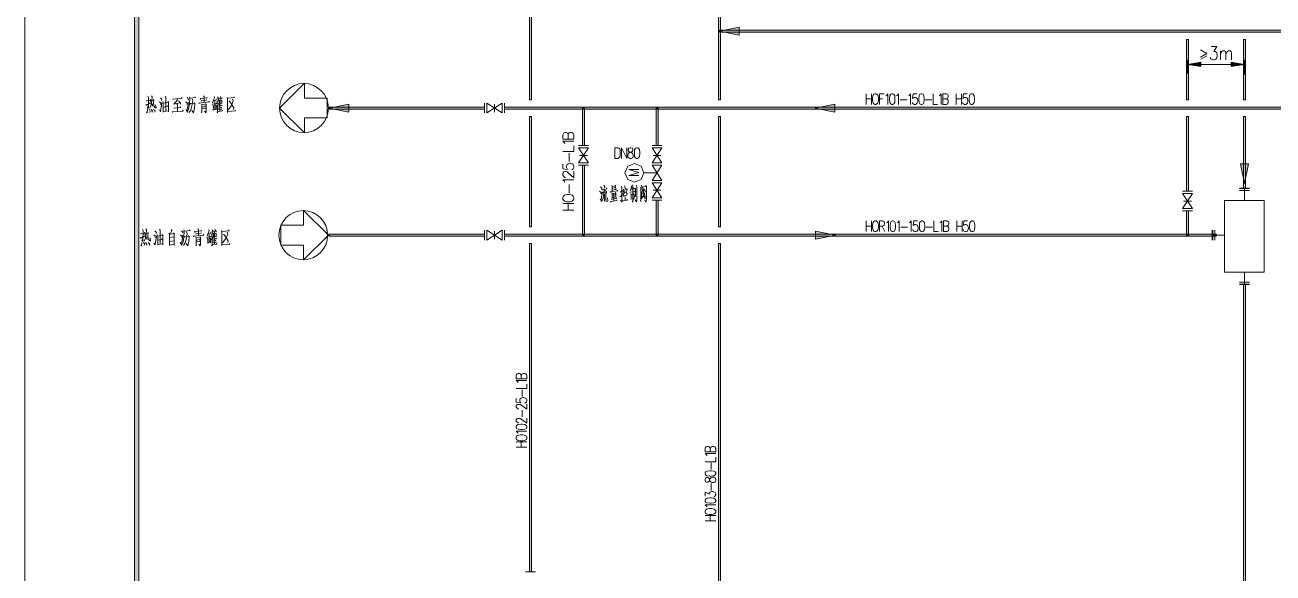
# Model space of a CAD drawing. Header units: millimetres. Extents: x 0 to 829, y 0 to 586.
# Drawn here: x 0 to 275.6, y 289.4 to 410.5 of the extents above; entities that cross this region are included whole.
import ezdxf

# ---------------------------------------------------------------- set-up
doc = ezdxf.new("R2010")
doc.units = ezdxf.units.MM

msp = doc.modelspace()

# ---------------------------------------------------------------- hatches: boundary and pattern name
h = msp.add_hatch(color=0)
h.dxf.hatch_style = 2
h.paths.add_polyline_path([(24.154694, 576.266028), (25.142472, 575.281778), (25.142472, 10.3505), (24.154694, 9.36625)])
h = msp.add_hatch(color=0)
h.dxf.hatch_style = 2
h.paths.add_polyline_path([(111.8235, 393.964583), (111.379, 393.964583), (111.379, 498.4115), (111.8235, 498.4115)])
h = msp.add_hatch(color=0)
h.dxf.hatch_style = 2
h.paths.add_polyline_path([(153.543, 393.964583), (153.0985, 393.964583), (153.0985, 481.495806), (153.543, 481.495806)])
h = msp.add_hatch(color=0)
h.dxf.hatch_style = 2
h.paths.add_polyline_path([(153.32075, 409.134028), (157.70225, 410.008917), (157.70225, 408.255611)])
h = msp.add_hatch(color=0)
h.dxf.hatch_style = 2
h.paths.add_polyline_path([(429.26, 409.356278), (429.26, 408.911778), (153.32075, 408.911778), (153.32075, 409.356278)])
h = msp.add_hatch(color=0)
h.dxf.hatch_style = 2
h.paths.add_polyline_path([(256.469444, 407.296056), (256.913944, 407.296056), (256.913944, 393.964583), (256.469444, 393.964583)])
h = msp.add_hatch(color=0)
h.dxf.hatch_style = 2
h.paths.add_polyline_path([(269.024806, 407.296056), (269.469306, 407.296056), (269.469306, 393.964583), (269.024806, 393.964583)])
h = msp.add_hatch(color=0)
h.dxf.hatch_style = 2
h.paths.add_polyline_path([(259.647972, 402.279556), (256.691694, 401.785667), (259.647972, 401.291778)])
h = msp.add_hatch(color=0)
h.dxf.hatch_style = 2
h.paths.add_polyline_path([(266.290778, 402.279556), (269.247056, 401.785667), (266.290778, 401.291778)])
h = msp.add_hatch(color=0)
h.dxf.hatch_style = 2
h.paths.add_polyline_path([(67.154778, 392.126611), (71.536278, 393.005028), (71.536278, 391.251722)])
h = msp.add_hatch(color=0)
h.dxf.hatch_style = 2
h.paths.add_polyline_path([(101.483583, 392.348861), (101.483583, 391.904361), (67.154778, 391.904361), (67.154778, 392.348861)])
h = msp.add_hatch(color=0)
h.dxf.hatch_style = 2
h.paths.add_polyline_path([(438.633306, 392.348861), (438.633306, 391.904361), (105.865083, 391.904361), (105.865083, 392.348861)])
h = msp.add_hatch(color=0)
h.dxf.hatch_style = 2
h.paths.add_polyline_path([(123.077111, 392.126611), (123.521611, 392.126611), (123.521611, 383.8575), (123.077111, 383.8575)])
h = msp.add_hatch(color=0)
h.dxf.hatch_style = 2
h.paths.add_polyline_path([(139.329583, 392.126611), (139.774083, 392.126611), (139.774083, 383.8575), (139.329583, 383.8575)])
h = msp.add_hatch(color=0)
h.dxf.hatch_style = 2
h.paths.add_polyline_path([(174.441556, 392.126611), (178.823056, 393.005028), (178.823056, 391.251722)])
h = msp.add_hatch(color=0)
h.dxf.hatch_style = 2
h.paths.add_polyline_path([(111.8235, 365.869361), (111.379, 365.869361), (111.379, 390.288639), (111.8235, 390.288639)])
h = msp.add_hatch(color=0)
h.dxf.hatch_style = 2
h.paths.add_polyline_path([(153.543, 365.869361), (153.0985, 365.869361), (153.0985, 390.288639), (153.543, 390.288639)])
h = msp.add_hatch(color=0)
h.dxf.hatch_style = 2
h.paths.add_polyline_path([(256.469444, 390.288639), (256.913944, 390.288639), (256.913944, 373.778639), (256.469444, 373.778639)])
h = msp.add_hatch(color=0)
h.dxf.hatch_style = 2
h.paths.add_polyline_path([(269.024806, 390.288639), (269.469306, 390.288639), (269.469306, 374.448917), (269.024806, 374.448917)])
h = msp.add_hatch(color=0)
h.dxf.hatch_style = 2
h.paths.add_polyline_path([(123.077111, 379.476), (123.521611, 379.476), (123.521611, 364.031389), (123.077111, 364.031389)])
h = msp.add_hatch(color=0)
h.dxf.hatch_style = 2
h.paths.add_polyline_path([(269.247056, 375.436694), (268.372167, 379.818194), (270.121944, 379.818194)])
h = msp.add_hatch(color=0)
h.dxf.hatch_style = 2
h.paths.add_polyline_path([(139.329583, 371.764278), (139.774083, 371.764278), (139.774083, 364.031389), (139.329583, 364.031389)])
h = msp.add_hatch(color=0)
h.dxf.hatch_style = 2
h.paths.add_polyline_path([(256.469444, 369.397139), (256.913944, 369.397139), (256.913944, 364.031389), (256.469444, 364.031389)])
h = msp.add_hatch(color=0)
h.dxf.hatch_style = 2
h.paths.add_polyline_path([(101.483583, 364.253639), (101.483583, 363.809139), (67.154778, 363.809139), (67.154778, 364.253639)])
h = msp.add_hatch(color=0)
h.dxf.hatch_style = 2
h.paths.add_polyline_path([(263.076972, 364.253639), (263.076972, 363.809139), (105.865083, 363.809139), (105.865083, 364.253639)])
h = msp.add_hatch(color=0)
h.dxf.hatch_style = 2
h.paths.add_polyline_path([(178.932417, 364.031389), (174.550917, 363.152972), (174.550917, 364.906278)])
h = msp.add_hatch(color=0)
h.dxf.hatch_style = 2
h.paths.add_polyline_path([(111.8235, 289.648194), (111.379, 289.648194), (111.379, 362.193417), (111.8235, 362.193417)])
h = msp.add_hatch(color=0)
h.dxf.hatch_style = 2
h.paths.add_polyline_path([(153.543, 254.705556), (153.0985, 254.705556), (153.0985, 362.193417), (153.543, 362.193417)])
h = msp.add_hatch(color=0)
h.dxf.hatch_style = 2
h.paths.add_polyline_path([(269.024806, 353.137611), (269.469306, 353.137611), (269.469306, 184.608611), (269.024806, 184.608611)])

# ---------------------------------------------------------------- linework, layer by layer
at = {"color": 0, "lineweight": 0}
for points in [[(0, 0), (0, 585.632278), (829.154778, 585.632278), (829.154778, 0)], [(24.154694, 576.266028), (25.142472, 575.281778), (25.142472, 10.3505), (24.154694, 9.36625)], [(111.8235, 393.964583), (111.379, 393.964583), (111.379, 498.4115), (111.8235, 498.4115)], [(153.543, 393.964583), (153.0985, 393.964583), (153.0985, 481.495806), (153.543, 481.495806)], [(153.32075, 409.134028), (157.70225, 410.008917), (157.70225, 408.255611)], [(429.26, 409.356278), (429.26, 408.911778), (153.32075, 408.911778), (153.32075, 409.356278)], [(256.469444, 407.296056), (256.913944, 407.296056), (256.913944, 393.964583), (256.469444, 393.964583)], [(269.024806, 407.296056), (269.469306, 407.296056), (269.469306, 393.964583), (269.024806, 393.964583)], [(259.647972, 402.279556), (256.691694, 401.785667), (259.647972, 401.291778)], [(266.290778, 402.279556), (269.247056, 401.785667), (266.290778, 401.291778)], [(187.123917, 393.816417), (187.123917, 394.380861), (187.187417, 394.719528), (187.247389, 394.945306), (187.434361, 395.167556), (187.621333, 395.280444), (187.92825, 395.280444), (188.115222, 395.167556), (188.302194, 394.945306), (188.362167, 394.719528), (188.425667, 394.380861), (188.425667, 393.816417), (188.362167, 393.47775), (188.302194, 393.251972), (188.115222, 393.029722), (187.92825, 392.916833), (187.621333, 392.916833), (187.434361, 393.029722), (187.247389, 393.251972), (187.187417, 393.47775)], [(190.905694, 393.929306), (190.905694, 394.267972), (190.965667, 394.832417), (191.152639, 395.167556), (191.399583, 395.280444), (191.586556, 395.280444), (191.8335, 395.167556), (192.020472, 394.832417), (192.080444, 394.267972), (192.080444, 393.929306), (192.020472, 393.364861), (191.8335, 393.029722), (191.586556, 392.916833), (191.399583, 392.916833), (191.152639, 393.029722), (190.965667, 393.364861)], [(197.350944, 393.929306), (197.350944, 394.267972), (197.410917, 394.832417), (197.597889, 395.167556), (197.844833, 395.280444), (198.031806, 395.280444), (198.27875, 395.167556), (198.465722, 394.832417), (198.525694, 394.267972), (198.525694, 393.929306), (198.465722, 393.364861), (198.27875, 393.029722), (198.031806, 392.916833), (197.844833, 392.916833), (197.597889, 393.029722), (197.410917, 393.364861)], [(208.442278, 393.929306), (208.442278, 394.267972), (208.505778, 394.832417), (208.689222, 395.167556), (208.939694, 395.280444), (209.123139, 395.280444), (209.370083, 395.167556), (209.557056, 394.832417), (209.620556, 394.267972), (209.620556, 393.929306), (209.557056, 393.364861), (209.370083, 393.029722), (209.123139, 392.916833), (208.939694, 392.916833), (208.689222, 393.029722), (208.505778, 393.364861)], [(31.520694, 393.562417), (31.661806, 393.438944)], [(67.154778, 392.126611), (71.536278, 393.005028), (71.536278, 391.251722)], [(101.483583, 392.348861), (101.483583, 391.904361), (67.154778, 391.904361), (67.154778, 392.348861)], [(438.633306, 392.348861), (438.633306, 391.904361), (105.865083, 391.904361), (105.865083, 392.348861)], [(123.077111, 392.126611), (123.521611, 392.126611), (123.521611, 383.8575), (123.077111, 383.8575)], [(139.329583, 392.126611), (139.774083, 392.126611), (139.774083, 383.8575), (139.329583, 383.8575)], [(174.441556, 392.126611), (178.823056, 393.005028), (178.823056, 391.251722)], [(111.8235, 365.869361), (111.379, 365.869361), (111.379, 390.288639), (111.8235, 390.288639)], [(153.543, 365.869361), (153.0985, 365.869361), (153.0985, 390.288639), (153.543, 390.288639)], [(256.469444, 390.288639), (256.913944, 390.288639), (256.913944, 373.778639), (256.469444, 373.778639)], [(269.024806, 390.288639), (269.469306, 390.288639), (269.469306, 374.448917), (269.024806, 374.448917)], [(130.266722, 381), (130.266722, 383.363611), (130.887611, 383.363611), (131.134556, 383.250722), (131.321528, 383.024944), (131.3815, 382.802694), (131.445, 382.464028), (131.445, 381.899583), (131.3815, 381.560917), (131.321528, 381.335139), (131.134556, 381.112889), (130.887611, 381)], [(133.117167, 381.448028), (133.180667, 381.22225), (133.304139, 381.112889), (133.551083, 381), (133.861528, 381), (134.108472, 381.112889), (134.231944, 381.22225), (134.295444, 381.448028), (134.295444, 381.786694), (134.231944, 382.012472), (133.985, 382.23825), (133.427611, 382.464028), (133.240639, 382.576917), (133.180667, 382.802694), (133.180667, 383.024944), (133.304139, 383.250722), (133.614583, 383.363611), (133.798028, 383.363611), (134.108472, 383.250722), (134.231944, 383.024944), (134.231944, 382.802694), (134.171972, 382.576917), (133.985, 382.464028), (133.427611, 382.23825), (133.180667, 382.012472), (133.117167, 381.786694)], [(134.542389, 382.012472), (134.542389, 382.351139), (134.605889, 382.915583), (134.789333, 383.250722), (135.039806, 383.363611), (135.22325, 383.363611), (135.473722, 383.250722), (135.657167, 382.915583), (135.720667, 382.351139), (135.720667, 382.012472), (135.657167, 381.448028), (135.473722, 381.112889), (135.22325, 381), (135.039806, 381), (134.789333, 381.112889), (134.605889, 381.448028)], [(123.077111, 379.476), (123.521611, 379.476), (123.521611, 364.031389), (123.077111, 364.031389)], [(269.247056, 375.436694), (268.372167, 379.818194), (270.121944, 379.818194)], [(120.247833, 371.372694), (119.683389, 371.372694), (119.344722, 371.450306), (119.118944, 371.531444), (118.893167, 371.767806), (118.780278, 372.004167), (118.780278, 372.399278), (118.893167, 372.635639), (119.118944, 372.872), (119.344722, 372.949611), (119.683389, 373.027222), (120.247833, 373.027222), (120.582972, 372.949611), (120.80875, 372.872), (121.034528, 372.635639), (121.147417, 372.399278), (121.147417, 372.004167), (121.034528, 371.767806), (120.80875, 371.531444), (120.582972, 371.450306)], [(139.329583, 371.764278), (139.774083, 371.764278), (139.774083, 364.031389), (139.329583, 364.031389)], [(256.469444, 369.397139), (256.913944, 369.397139), (256.913944, 364.031389), (256.469444, 364.031389)], [(187.123917, 365.721194), (187.123917, 366.285639), (187.187417, 366.620778), (187.247389, 366.846556), (187.434361, 367.072333), (187.621333, 367.185222), (187.92825, 367.185222), (188.115222, 367.072333), (188.302194, 366.846556), (188.362167, 366.620778), (188.425667, 366.285639), (188.425667, 365.721194), (188.362167, 365.382528), (188.302194, 365.15675), (188.115222, 364.930972), (187.92825, 364.818083), (187.621333, 364.818083), (187.434361, 364.930972), (187.247389, 365.15675), (187.187417, 365.382528)], [(191.029167, 365.834083), (191.029167, 366.17275), (191.089139, 366.733667), (191.276111, 367.072333), (191.523056, 367.185222), (191.710028, 367.185222), (191.956972, 367.072333), (192.143944, 366.733667), (192.203917, 366.17275), (192.203917, 365.834083), (192.143944, 365.269639), (191.956972, 364.930972), (191.710028, 364.818083), (191.523056, 364.818083), (191.276111, 364.930972), (191.089139, 365.269639)], [(197.474417, 365.834083), (197.474417, 366.17275), (197.534389, 366.733667), (197.721361, 367.072333), (197.968306, 367.185222), (198.155278, 367.185222), (198.402222, 367.072333), (198.589194, 366.733667), (198.649167, 366.17275), (198.649167, 365.834083), (198.589194, 365.269639), (198.402222, 364.930972), (198.155278, 364.818083), (197.968306, 364.818083), (197.721361, 364.930972), (197.534389, 365.269639)], [(208.56575, 365.834083), (208.56575, 366.17275), (208.62925, 366.733667), (208.812694, 367.072333), (209.063167, 367.185222), (209.246611, 367.185222), (209.497083, 367.072333), (209.680528, 366.733667), (209.744028, 366.17275), (209.744028, 365.834083), (209.680528, 365.269639), (209.497083, 364.930972), (209.246611, 364.818083), (209.063167, 364.818083), (208.812694, 364.930972), (208.62925, 365.269639)], [(30.296556, 364.165444), (30.434139, 364.038444)], [(101.483583, 364.253639), (101.483583, 363.809139), (67.154778, 363.809139), (67.154778, 364.253639)], [(263.076972, 364.253639), (263.076972, 363.809139), (105.865083, 363.809139), (105.865083, 364.253639)], [(178.932417, 364.031389), (174.550917, 363.152972), (174.550917, 364.906278)], [(111.8235, 289.648194), (111.379, 289.648194), (111.379, 362.193417), (111.8235, 362.193417)], [(153.543, 254.705556), (153.0985, 254.705556), (153.0985, 362.193417), (153.543, 362.193417)], [(269.024806, 353.137611), (269.469306, 353.137611), (269.469306, 184.608611), (269.024806, 184.608611)], [(109.798556, 321.084222), (109.459889, 321.084222), (108.895444, 321.144194), (108.560306, 321.331167), (108.447417, 321.578111), (108.447417, 321.765083), (108.560306, 322.012028), (108.895444, 322.199), (109.459889, 322.258972), (109.798556, 322.258972), (110.363, 322.199), (110.698139, 322.012028), (110.811028, 321.765083), (110.811028, 321.578111), (110.698139, 321.331167), (110.363, 321.144194)], [(109.911444, 318.604194), (109.347, 318.604194), (109.008333, 318.664167), (108.782556, 318.727667), (108.560306, 318.914639), (108.447417, 319.098083), (108.447417, 319.408528), (108.560306, 319.5955), (108.782556, 319.782472), (109.008333, 319.842444), (109.347, 319.905944), (109.911444, 319.905944), (110.250111, 319.842444), (110.475889, 319.782472), (110.698139, 319.5955), (110.811028, 319.408528), (110.811028, 319.098083), (110.698139, 318.914639), (110.475889, 318.727667), (110.250111, 318.664167)], [(151.518056, 310.814861), (151.179389, 310.814861), (150.614944, 310.878361), (150.276278, 311.061806), (150.163389, 311.312278), (150.163389, 311.495722), (150.276278, 311.742667), (150.614944, 311.929639), (151.179389, 311.993139), (151.518056, 311.993139), (152.078972, 311.929639), (152.417639, 311.742667), (152.530528, 311.495722), (152.530528, 311.312278), (152.417639, 311.061806), (152.078972, 310.878361)], [(152.078972, 309.389639), (152.30475, 309.453139), (152.417639, 309.576611), (152.530528, 309.823556), (152.530528, 310.134), (152.417639, 310.380944), (152.30475, 310.504417), (152.078972, 310.567917), (151.743833, 310.567917), (151.518056, 310.504417), (151.292278, 310.257472), (151.0665, 309.700083), (150.953611, 309.513111), (150.727833, 309.453139), (150.502056, 309.453139), (150.276278, 309.576611), (150.163389, 309.883528), (150.163389, 310.0705), (150.276278, 310.380944), (150.502056, 310.504417), (150.727833, 310.504417), (150.953611, 310.444444), (151.0665, 310.257472), (151.292278, 309.700083), (151.518056, 309.453139), (151.743833, 309.389639)], [(151.518056, 304.803528), (151.179389, 304.803528), (150.614944, 304.867028), (150.276278, 305.050472), (150.163389, 305.300944), (150.163389, 305.484389), (150.276278, 305.734861), (150.614944, 305.918306), (151.179389, 305.981806), (151.518056, 305.981806), (152.078972, 305.918306), (152.417639, 305.734861), (152.530528, 305.484389), (152.530528, 305.300944), (152.417639, 305.050472), (152.078972, 304.867028)], [(151.630944, 302.3235), (151.0665, 302.3235), (150.727833, 302.387), (150.502056, 302.446972), (150.276278, 302.633944), (150.163389, 302.820917), (150.163389, 303.131361), (150.276278, 303.314806), (150.502056, 303.501778), (150.727833, 303.565278), (151.0665, 303.62525), (151.630944, 303.62525), (151.969611, 303.565278), (152.191861, 303.501778), (152.417639, 303.314806), (152.530528, 303.131361), (152.530528, 302.820917), (152.417639, 302.633944), (152.191861, 302.446972), (151.969611, 302.387)]]:
    msp.add_lwpolyline(points, close=True, dxfattribs=at)
for points in [[(261.898694, 405.729722), (263.136944, 405.729722), (262.463139, 404.604361), (262.801806, 404.604361), (263.027583, 404.46325), (263.136944, 404.322139), (263.249833, 403.898806), (263.249833, 403.616583), (263.136944, 403.19325), (262.914694, 402.914556), (262.576028, 402.773444), (262.237361, 402.773444), (261.898694, 402.914556), (261.785806, 403.052139), (261.672917, 403.334361)], [(256.691694, 399.760722), (256.691694, 402.773444)], [(259.531556, 403.376694), (260.946194, 404.170444), (259.531556, 404.960667)], [(259.605639, 402.956889), (260.946194, 403.680083)], [(263.927167, 402.773444), (263.927167, 404.745472)], [(263.927167, 404.181028), (264.265833, 404.604361), (264.491611, 404.745472), (264.830278, 404.745472), (265.052528, 404.604361), (265.165417, 404.181028), (265.165417, 402.773444)], [(265.165417, 404.181028), (265.504083, 404.604361), (265.729861, 404.745472), (266.068528, 404.745472), (266.294306, 404.604361), (266.407194, 404.181028), (266.407194, 402.773444)], [(269.247056, 399.524361), (269.247056, 402.773444)], [(259.647972, 401.785667), (266.290778, 401.785667)], [(56.215139, 392.126611), (61.686722, 397.594667)], [(61.686722, 397.594667), (61.686722, 394.313833)], [(26.909889, 393.654139), (26.814639, 393.777611), (27.700111, 393.904611), (27.608389, 394.088056)], [(27.305, 394.462), (27.280306, 392.225389), (27.234444, 392.041944), (27.001611, 392.412361)], [(27.305, 394.462), (27.163889, 394.772444)], [(28.049361, 394.585472), (28.0035, 393.749389), (27.841222, 392.786306), (27.562528, 392.101917)], [(27.795361, 393.498917), (27.700111, 393.685889), (28.423306, 393.777611), (28.377444, 394.088056), (28.444472, 393.809361), (28.377444, 393.343694), (28.444472, 392.631083), (28.702, 392.225389), (28.934833, 392.101917), (28.843111, 392.846278)], [(28.049361, 394.585472), (27.932944, 394.835944)], [(29.912028, 394.370278), (30.240111, 394.059833), (30.169556, 393.809361)], [(30.938611, 394.680722), (31.076194, 394.5255), (31.100889, 391.449278)], [(32.755417, 393.996333), (32.660167, 394.088056), (34.688639, 394.306778), (34.572222, 394.43025)], [(33.662056, 393.932833), (33.570333, 394.119806)], [(36.272611, 394.617222), (36.389028, 394.306778), (36.318472, 392.973278), (36.1315, 391.886722), (35.78225, 391.138833)], [(36.060944, 394.151556), (35.806944, 394.43025)], [(36.060944, 394.151556), (36.085639, 393.872861)], [(36.410194, 394.338528), (37.669611, 394.462), (37.574361, 394.585472)], [(37.041667, 393.809361), (36.92525, 394.151556)], [(38.787917, 394.028083), (38.646806, 394.215056), (40.230778, 394.3985), (40.139056, 394.5255)], [(39.556972, 394.617222), (39.415861, 394.804194)], [(39.556972, 394.617222), (39.556972, 393.343694)], [(41.860611, 394.49375), (41.440806, 393.283722)], [(41.860611, 394.49375), (41.790056, 394.680722)], [(42.372139, 393.996333), (42.255722, 394.119806), (43.561, 394.306778), (43.490444, 394.43025)], [(42.675528, 394.462), (42.537944, 394.617222)], [(42.675528, 394.462), (42.700222, 393.841111)], [(43.141194, 394.712472), (43.257611, 394.553722), (43.024778, 393.809361)], [(44.725167, 394.243278), (44.60875, 394.49375)], [(44.725167, 394.243278), (44.725167, 391.138833), (44.633444, 391.262306)], [(44.654611, 394.275028), (46.284444, 394.43025), (46.192722, 394.585472)], [(45.984583, 393.717639), (45.843472, 394.119806)], [(61.686722, 394.313833), (66.696167, 394.313833)], [(66.696167, 394.313833), (66.696167, 389.939389)], [(185.698694, 392.916833), (185.698694, 395.280444)], [(185.698694, 394.155083), (186.876972, 394.155083)], [(186.876972, 395.280444), (186.876972, 392.916833)], [(188.672611, 392.916833), (188.672611, 395.280444), (189.727417, 395.280444)], [(188.672611, 394.155083), (189.353472, 394.155083)], [(190.097833, 394.832417), (190.284806, 394.945306), (190.53175, 395.280444), (190.53175, 392.916833)], [(192.454389, 394.832417), (192.637833, 394.945306), (192.888306, 395.280444), (192.888306, 392.916833)], [(195.117861, 394.832417), (195.304833, 394.945306), (195.551778, 395.280444), (195.551778, 392.916833)], [(196.917028, 395.280444), (196.109167, 395.280444), (195.985694, 394.267972), (196.109167, 394.380861), (196.356111, 394.49375), (196.606583, 394.49375), (196.853528, 394.380861), (196.977, 394.155083), (197.100472, 393.816417), (197.100472, 393.590639), (196.977, 393.251972), (196.853528, 393.029722), (196.606583, 392.916833), (196.356111, 392.916833), (196.109167, 393.029722), (195.985694, 393.142611), (195.925722, 393.364861)], [(200.508306, 395.280444), (200.508306, 392.916833), (201.503139, 392.916833)], [(201.873556, 394.832417), (202.060528, 394.945306), (202.307472, 395.280444), (202.307472, 392.916833)], [(202.677889, 392.916833), (202.677889, 395.280444), (203.42225, 395.280444), (203.669194, 395.167556), (203.792667, 395.058194), (203.856167, 394.832417), (203.856167, 394.606639), (203.792667, 394.380861), (203.669194, 394.267972), (203.42225, 394.155083), (202.677889, 394.155083)], [(203.42225, 394.155083), (203.669194, 394.042194), (203.792667, 393.929306), (203.856167, 393.703528), (203.856167, 393.364861), (203.792667, 393.142611), (203.669194, 393.029722), (203.42225, 392.916833), (202.677889, 392.916833)], [(205.591833, 392.916833), (205.591833, 395.280444)], [(205.591833, 394.155083), (206.770111, 394.155083)], [(206.770111, 395.280444), (206.770111, 392.916833)], [(208.008361, 395.280444), (207.204028, 395.280444), (207.080556, 394.267972), (207.204028, 394.380861), (207.450972, 394.49375), (207.697917, 394.49375), (207.944861, 394.380861), (208.071861, 394.155083), (208.195333, 393.816417), (208.195333, 393.590639), (208.071861, 393.251972), (207.944861, 393.029722), (207.697917, 392.916833), (207.450972, 392.916833), (207.204028, 393.029722), (207.080556, 393.142611), (207.017056, 393.364861)], [(26.814639, 392.754556), (26.652361, 392.941528)], [(26.814639, 392.754556), (27.65425, 393.311944)], [(26.980444, 391.078861), (26.814639, 391.325806)], [(26.980444, 391.078861), (27.047472, 391.854972)], [(27.65425, 391.417528), (27.421417, 391.854972)], [(27.65425, 391.417528), (27.537833, 391.170583)], [(28.165778, 392.941528), (27.724806, 393.251972)], [(28.165778, 391.417528), (27.862389, 391.854972)], [(28.165778, 391.417528), (28.028194, 391.234083)], [(28.165778, 392.941528), (28.144611, 392.507611)], [(28.398611, 391.823222), (28.772556, 391.481028), (28.656139, 391.202333)], [(29.982583, 393.283722), (29.658028, 393.498917)], [(29.936722, 391.325806), (29.679194, 391.69975)], [(29.936722, 391.325806), (30.240111, 393.311944)], [(29.982583, 393.283722), (29.961417, 392.941528)], [(30.5435, 393.283722), (30.427083, 393.562417)], [(31.520694, 392.507611), (30.518806, 392.320639)], [(31.661806, 393.438944), (31.661806, 391.294056), (31.661806, 391.544528), (30.5435, 391.357556)], [(30.5435, 393.283722), (30.5435, 391.234083)], [(31.661806, 393.438944), (30.564667, 393.188472)], [(31.520694, 392.507611), (31.450139, 392.662833)], [(32.497889, 391.262306), (34.896778, 391.417528), (34.780361, 391.63625)], [(32.917694, 392.070167), (32.847139, 392.133667), (34.38525, 392.257139), (34.293528, 392.380611)], [(33.662056, 393.932833), (32.893, 392.973278), (34.198278, 393.251972)], [(33.662056, 392.846278), (33.524472, 393.03325)], [(33.662056, 392.846278), (33.662056, 391.325806)], [(34.314694, 393.188472), (33.894889, 393.685889)], [(34.314694, 393.188472), (34.314694, 392.973278)], [(35.828111, 393.283722), (35.478861, 393.530667)], [(35.757556, 391.357556), (35.503556, 391.823222)], [(35.757556, 391.357556), (36.106806, 393.375444)], [(35.828111, 393.283722), (35.828111, 392.909778)], [(37.041667, 393.809361), (36.900556, 392.878028), (36.597167, 391.759722), (36.247917, 391.138833)], [(36.434889, 393.09675), (37.507333, 393.220222), (37.412083, 393.375444), (37.507333, 393.156722), (37.436778, 392.101917), (37.17925, 391.078861), (36.854694, 391.6045)], [(36.434889, 393.09675), (36.551306, 392.973278)], [(38.484528, 393.065), (38.368111, 393.188472), (40.721139, 393.467167), (40.604722, 393.654139)], [(38.996056, 393.654139), (38.904333, 393.749389), (40.114361, 393.872861), (40.022639, 393.932833)], [(39.02075, 392.818056), (39.02075, 391.107083), (38.9255, 391.262306)], [(39.02075, 392.818056), (38.950194, 393.0015)], [(39.997944, 392.973278), (39.02075, 392.846278)], [(39.02075, 391.946694), (39.810972, 392.010194), (39.740417, 392.165417)], [(39.789806, 392.444111), (39.066611, 392.352389)], [(39.997944, 392.973278), (39.906222, 393.1285), (39.997944, 392.941528), (39.997944, 391.294056), (39.927389, 391.078861), (39.648694, 391.417528)], [(39.789806, 392.444111), (39.71925, 392.599333)], [(41.419639, 392.878028), (41.349083, 393.0015), (42.280417, 393.1285), (42.185167, 393.220222)], [(41.603083, 392.535833), (41.4655, 392.691056)], [(41.603083, 392.535833), (41.581917, 391.63625), (42.185167, 391.946694)], [(42.164, 393.809361), (41.673639, 393.717639)], [(41.885306, 393.498917), (41.81475, 393.622389)], [(41.885306, 393.498917), (41.906472, 391.886722)], [(42.06875, 392.846278), (42.185167, 392.662833), (42.185167, 391.727972)], [(42.164, 393.809361), (42.093444, 393.964583)], [(42.654361, 392.878028), (42.350972, 392.380611)], [(42.467389, 393.654139), (42.372139, 393.749389)], [(42.537944, 392.662833), (42.537944, 391.047111), (42.442694, 391.202333)], [(42.837806, 393.717639), (42.791944, 393.809361), (42.8625, 393.717639), (42.8625, 393.0015), (42.8625, 393.065), (42.467389, 393.065)], [(42.837806, 393.717639), (42.467389, 393.654139)], [(42.467389, 393.654139), (42.467389, 393.0015)], [(43.515139, 392.662833), (42.559111, 392.535833)], [(43.419889, 391.886722), (42.583806, 391.791472)], [(42.675528, 391.262306), (42.583806, 391.389306), (43.606861, 391.481028), (43.515139, 391.668)], [(42.654361, 392.878028), (42.629667, 393.065)], [(43.374028, 392.225389), (42.629667, 392.133667)], [(43.070639, 392.846278), (42.908361, 393.03325)], [(42.933056, 392.691056), (43.024778, 392.507611), (43.049472, 391.389306)], [(43.070639, 392.846278), (42.978917, 392.662833)], [(43.070639, 393.654139), (43.003611, 393.749389)], [(43.141194, 393.717639), (43.444583, 393.777611), (43.374028, 393.904611), (43.469278, 393.749389), (43.469278, 393.09675), (43.469278, 393.188472), (43.070639, 393.156722)], [(43.070639, 393.654139), (43.070639, 393.09675)], [(43.374028, 392.225389), (43.303472, 392.320639)], [(43.419889, 391.886722), (43.352861, 392.010194)], [(43.398722, 392.786306), (43.515139, 392.662833)], [(46.496111, 391.481028), (44.700472, 391.357556)], [(45.984583, 393.717639), (45.564778, 392.722806), (44.866278, 391.759722)], [(45.074417, 393.685889), (45.6565, 392.941528), (46.101, 392.165417), (46.051611, 391.791472)], [(46.496111, 391.481028), (46.379694, 391.63625)], [(56.215139, 392.126611), (61.686722, 386.658556)], [(101.483583, 391.033), (101.483583, 393.22375)], [(102.009222, 391.033), (102.009222, 393.22375)], [(102.009222, 393.22375), (105.339444, 391.033)], [(102.009222, 391.033), (105.339444, 393.22375)], [(103.674333, 393.005028), (103.674333, 391.251722)], [(105.339444, 391.033), (105.339444, 393.22375)], [(105.865083, 391.033), (105.865083, 393.22375)], [(193.258722, 393.929306), (194.747444, 393.929306)], [(198.776167, 393.929306), (200.261361, 393.929306)], [(32.497889, 391.262306), (32.54375, 391.170583)], [(61.686722, 389.939389), (66.696167, 389.939389)], [(61.686722, 389.939389), (61.686722, 386.658556)], [(121.147417, 385.2545), (118.780278, 385.2545), (118.780278, 386.199944), (118.893167, 386.517444), (119.006056, 386.672667), (119.231833, 386.753806), (119.457611, 386.753806), (119.683389, 386.672667), (119.796278, 386.517444), (119.909167, 386.199944), (119.909167, 385.2545)], [(119.909167, 386.199944), (120.022056, 386.517444), (120.134944, 386.672667), (120.360722, 386.753806), (120.695861, 386.753806), (120.921639, 386.672667), (121.034528, 386.517444), (121.147417, 386.199944), (121.147417, 385.2545)], [(119.231833, 384.227917), (119.118944, 384.464278), (118.780278, 384.781778), (121.147417, 384.781778)], [(118.780278, 382.49225), (121.147417, 382.49225), (121.147417, 383.755194)], [(122.202222, 383.8575), (124.392972, 383.8575)], [(122.202222, 383.331861), (124.392972, 380.001639)], [(124.392972, 383.331861), (122.202222, 380.001639)], [(122.202222, 383.331861), (124.392972, 383.331861)], [(131.691944, 381), (131.691944, 383.363611), (132.870222, 381), (132.870222, 383.363611)], [(138.454694, 383.8575), (140.645444, 383.8575)], [(140.645444, 383.331861), (138.454694, 380.001639)], [(138.454694, 383.331861), (140.645444, 380.001639)], [(138.454694, 383.331861), (140.645444, 383.331861)], [(120.134944, 380.283861), (120.134944, 382.178278)], [(124.17425, 381.66675), (122.420944, 381.66675)], [(140.426722, 381.66675), (138.673417, 381.66675)], [(118.780278, 379.733528), (118.780278, 378.706944), (119.796278, 378.548194), (119.683389, 378.706944), (119.5705, 379.024444), (119.5705, 379.338417), (119.683389, 379.652389), (119.909167, 379.811139), (120.247833, 379.969889), (120.473611, 379.969889), (120.80875, 379.811139), (121.034528, 379.652389), (121.147417, 379.338417), (121.147417, 379.024444), (121.034528, 378.706944), (120.921639, 378.548194), (120.695861, 378.470583)], [(119.344722, 376.816056), (119.231833, 376.816056), (119.006056, 376.971278), (118.780278, 377.288778), (118.780278, 377.683889), (119.006056, 377.997861), (119.231833, 378.075472), (119.457611, 378.075472), (119.683389, 377.997861), (120.022056, 377.7615), (121.147417, 376.734917), (121.147417, 378.156611)], [(122.202222, 380.001639), (124.392972, 380.001639)], [(122.202222, 379.476), (124.392972, 379.476)], [(134.570611, 379.906389), (133.088944, 379.292556), (132.475111, 377.810889), (133.088944, 376.329222), (134.570611, 375.715389)], [(135.533694, 377.204111), (133.342944, 377.204111), (135.533694, 377.870861), (133.342944, 378.541139), (135.533694, 378.541139)], [(134.570611, 375.715389), (136.052278, 376.329222), (136.666111, 377.810889), (136.052278, 379.292556), (134.570611, 379.906389)], [(136.666111, 377.810889), (139.551833, 377.810889)], [(138.454694, 380.001639), (140.645444, 380.001639)], [(138.454694, 379.476), (140.645444, 379.476)], [(138.454694, 379.476), (140.645444, 376.145778)], [(140.645444, 379.476), (138.454694, 376.145778)], [(119.231833, 375.711861), (119.118944, 375.948222), (118.780278, 376.262194), (121.147417, 376.262194)], [(120.134944, 373.344722), (120.134944, 375.235611)], [(128.026583, 374.709972), (127.821972, 375.112139)], [(129.649361, 374.801694), (129.649361, 373.806861), (129.564694, 373.933861)], [(129.649361, 374.801694), (129.578806, 374.988667)], [(130.418417, 374.925167), (129.631722, 374.801694)], [(130.418417, 374.925167), (130.383139, 375.052167), (130.418417, 374.925167), (130.432528, 374.025583), (130.432528, 374.117306), (129.667, 373.993833)], [(131.766028, 374.5865), (131.681361, 374.896944)], [(132.552722, 374.523), (132.379861, 374.956917)], [(133.935611, 374.678222), (133.882694, 374.925167)], [(134.193139, 374.896944), (134.193139, 371.355056), (134.090833, 371.542028)], [(134.193139, 374.896944), (134.104944, 375.143889)], [(135.09625, 374.646472), (135.029222, 375.052167)], [(136.2075, 374.646472), (136.020528, 375.052167)], [(136.412111, 374.523), (136.345083, 374.646472), (137.181167, 374.833444), (137.110611, 374.988667), (137.212917, 374.801694), (137.198806, 371.788972), (137.0965, 371.323306), (136.821333, 371.852472)], [(138.454694, 376.145778), (140.645444, 376.145778)], [(138.454694, 376.145778), (140.645444, 376.145778)], [(140.645444, 375.620139), (138.454694, 372.289917)], [(138.454694, 375.620139), (140.645444, 372.289917)], [(138.454694, 375.620139), (140.645444, 375.620139)], [(127.1905, 373.468194), (126.883583, 373.746889)], [(127.342194, 374.4595), (127.102306, 374.741722)], [(127.1905, 373.468194), (127.172861, 373.15775)], [(127.1905, 371.69725), (127.426861, 373.623417)], [(127.719667, 372.939028), (127.66675, 372.162917), (127.426861, 371.69725), (127.257528, 371.446778)], [(127.342194, 374.4595), (127.342194, 374.089083)], [(127.529167, 373.993833), (127.479778, 374.089083), (128.502833, 374.304278), (128.418167, 374.49125)], [(127.924278, 373.870361), (127.582083, 373.312972), (128.266472, 373.528167)], [(127.719667, 372.939028), (127.649111, 373.185972)], [(127.924278, 373.870361), (127.889, 374.089083)], [(127.991306, 373.002528), (127.991306, 371.542028), (127.906639, 371.69725)], [(127.991306, 373.002528), (127.924278, 373.185972)], [(128.026583, 374.709972), (127.991306, 374.431278)], [(128.146528, 373.933861), (128.386417, 373.559917), (128.368778, 373.249472)], [(128.164167, 373.217722), (128.231194, 373.0625), (128.231194, 371.788972), (128.315861, 371.510278), (128.675694, 371.542028), (128.591028, 372.254639)], [(129.289528, 373.436444), (129.2225, 373.591667), (130.862917, 373.838611), (130.774722, 373.993833)], [(129.596444, 371.884222), (129.529417, 372.007694), (130.58775, 372.162917), (130.570111, 372.286389)], [(129.631722, 373.281222), (129.564694, 373.436444)], [(129.631722, 373.281222), (129.631722, 372.194667), (129.596444, 372.349889)], [(130.467806, 373.341194), (130.418417, 373.528167), (130.485444, 373.341194), (130.485444, 372.381639), (130.485444, 372.505111), (129.631722, 372.381639)], [(130.280833, 374.523), (129.649361, 374.399528)], [(130.467806, 373.341194), (129.649361, 373.217722)], [(130.383139, 372.970778), (129.649361, 372.847306)], [(130.023306, 371.542028), (130.040944, 373.185972)], [(130.280833, 374.523), (130.245556, 374.614722)], [(130.383139, 372.970778), (130.330222, 373.0625)], [(131.494389, 372.536861), (131.339167, 372.596833)], [(131.5085, 373.528167), (131.441472, 373.651639), (131.988278, 373.806861), (131.953, 373.933861)], [(131.766028, 374.5865), (131.766028, 371.729), (131.699, 371.323306), (131.494389, 371.788972)], [(131.494389, 372.536861), (131.953, 373.312972)], [(132.3975, 373.496417), (131.988278, 372.847306)], [(132.192889, 373.933861), (132.072944, 373.436444)], [(132.157611, 372.596833), (132.108222, 372.720306), (132.806722, 372.847306), (132.739694, 372.970778)], [(132.192889, 373.933861), (132.125861, 374.180806)], [(132.17525, 373.993833), (132.909028, 374.149056), (132.877278, 374.336028), (132.961944, 374.089083), (132.806722, 373.683389)], [(132.3975, 373.496417), (132.36575, 373.683389)], [(132.482167, 371.6655), (132.499806, 372.596833)], [(132.552722, 374.523), (132.535083, 374.304278)], [(132.944306, 373.249472), (132.584472, 373.651639)], [(132.944306, 373.249472), (132.909028, 372.907278)], [(133.611056, 373.436444), (133.558139, 373.528167), (134.602361, 373.651639), (134.531806, 373.806861)], [(133.935611, 374.678222), (133.660444, 373.806861)], [(133.850944, 373.0625), (133.766278, 373.249472)], [(134.517694, 374.304278), (133.833306, 374.244306)], [(134.500056, 373.0625), (133.850944, 372.970778)], [(133.850944, 373.0625), (133.868583, 371.944194)], [(134.500056, 373.09425), (134.517694, 372.349889), (134.447139, 371.944194), (134.277806, 372.226417)], [(134.411861, 374.49125), (134.517694, 374.304278)], [(134.500056, 373.09425), (134.4295, 373.249472)], [(134.771694, 374.180806), (134.687028, 374.399528)], [(134.771694, 374.180806), (134.771694, 372.565083), (134.687028, 372.692083)], [(135.09625, 374.646472), (135.113889, 371.788972), (134.993944, 371.386806), (134.736417, 371.884222)], [(135.98525, 374.336028), (135.967611, 371.478528), (135.882944, 371.69725)], [(135.98525, 374.336028), (135.900583, 374.5865)], [(136.359194, 373.933861), (135.98525, 373.0625)], [(136.225139, 372.099417), (136.122833, 372.194667)], [(136.2075, 374.646472), (136.189861, 374.431278)], [(136.225139, 372.099417), (136.2075, 373.468194)], [(136.359194, 373.933861), (136.274528, 374.276056)], [(136.359194, 373.217722), (136.292167, 373.341194), (137.008306, 373.651639), (136.941278, 373.806861)], [(136.821333, 373.341194), (136.856611, 373.126), (136.327444, 372.349889)], [(136.563806, 374.025583), (136.479139, 374.336028)], [(136.563806, 374.025583), (136.549694, 373.341194), (136.701389, 372.596833), (136.958917, 372.039444), (136.958917, 372.752056)], [(136.754306, 374.304278), (136.888361, 374.025583), (136.87425, 373.806861)], [(138.454694, 372.289917), (140.645444, 372.289917)], [(140.426722, 373.955028), (138.673417, 373.955028)], [(255.594556, 373.778639), (257.785306, 373.778639)], [(257.785306, 369.922778), (255.594556, 373.253)], [(255.594556, 369.922778), (257.785306, 373.253)], [(255.594556, 373.253), (257.785306, 373.253)], [(270.344194, 374.448917), (268.149917, 374.448917)], [(268.149917, 374.360722), (270.344194, 374.360722)], [(270.344194, 373.923278), (268.149917, 373.923278)], [(269.247056, 371.732528), (269.247056, 374.360722)], [(66.9925, 364.031389), (61.520917, 369.499444)], [(61.520917, 369.499444), (61.520917, 366.218611)], [(118.780278, 371.058722), (121.147417, 371.058722)], [(121.147417, 369.559417), (118.780278, 369.559417)], [(119.909167, 369.559417), (119.909167, 371.058722)], [(127.1905, 371.69725), (127, 371.975944)], [(129.307167, 371.510278), (130.757083, 371.729), (130.707694, 371.852472)], [(129.307167, 371.510278), (129.409472, 371.323306)], [(131.92125, 371.605528), (133.014861, 371.76075), (132.909028, 371.975944)], [(131.92125, 371.605528), (132.005917, 371.446778)], [(138.454694, 371.764278), (140.645444, 371.764278)], [(255.594556, 369.922778), (257.785306, 369.922778)], [(255.594556, 369.397139), (257.785306, 369.397139)], [(257.566583, 371.587889), (255.813278, 371.587889)], [(273.628556, 371.732528), (264.865556, 371.732528)], [(264.865556, 371.732528), (264.865556, 355.854)], [(273.628556, 371.732528), (273.628556, 355.854)], [(185.698694, 364.818083), (185.698694, 367.185222)], [(186.876972, 367.185222), (186.876972, 364.818083)], [(188.672611, 364.818083), (188.672611, 367.185222), (189.353472, 367.185222), (189.603944, 367.072333), (189.727417, 366.959444), (189.787389, 366.733667), (189.787389, 366.511417), (189.727417, 366.285639), (189.603944, 366.17275), (189.353472, 366.059861), (188.672611, 366.059861)], [(190.221306, 366.733667), (190.408278, 366.846556), (190.655222, 367.185222), (190.655222, 364.818083)], [(192.577861, 366.733667), (192.764833, 366.846556), (193.011778, 367.185222), (193.011778, 364.818083)], [(195.241333, 366.733667), (195.428306, 366.846556), (195.67525, 367.185222), (195.67525, 364.818083)], [(197.0405, 367.185222), (196.232639, 367.185222), (196.109167, 366.17275), (196.232639, 366.285639), (196.483111, 366.398528), (196.730056, 366.398528), (196.977, 366.285639), (197.100472, 366.059861), (197.223944, 365.721194), (197.223944, 365.495417), (197.100472, 365.15675), (196.977, 364.930972), (196.730056, 364.818083), (196.483111, 364.818083), (196.232639, 364.930972), (196.109167, 365.043861), (196.049194, 365.269639)], [(200.635306, 367.185222), (200.635306, 364.818083), (201.626611, 364.818083)], [(201.997028, 366.733667), (202.184, 366.846556), (202.430944, 367.185222), (202.430944, 364.818083)], [(202.801361, 364.818083), (202.801361, 367.185222), (203.545722, 367.185222), (203.792667, 367.072333), (203.919667, 366.959444), (203.979639, 366.733667), (203.979639, 366.511417), (203.919667, 366.285639), (203.792667, 366.17275), (203.545722, 366.059861), (202.801361, 366.059861)], [(205.715306, 364.818083), (205.715306, 367.185222)], [(206.893583, 367.185222), (206.893583, 364.818083)], [(208.131833, 367.185222), (207.3275, 367.185222), (207.204028, 366.17275), (207.3275, 366.285639), (207.574444, 366.398528), (207.821389, 366.398528), (208.071861, 366.285639), (208.195333, 366.059861), (208.318806, 365.721194), (208.318806, 365.495417), (208.195333, 365.15675), (208.071861, 364.930972), (207.821389, 364.818083), (207.574444, 364.818083), (207.3275, 364.930972), (207.204028, 365.043861), (207.140528, 365.269639)], [(25.682222, 364.257167), (25.5905, 364.380639), (26.475972, 364.504111), (26.380722, 364.691083)], [(25.5905, 363.357583), (26.430111, 363.914972)], [(26.080861, 365.065028), (26.056167, 362.828417), (26.010306, 362.641444), (25.777472, 363.015389)], [(26.080861, 365.065028), (25.93975, 365.375472)], [(26.825222, 365.1885), (26.779361, 364.348889), (26.613556, 363.385806), (26.334861, 362.704944)], [(26.567694, 364.101944), (26.475972, 364.288917), (27.199167, 364.380639), (27.149778, 364.691083), (27.220333, 364.412389), (27.149778, 363.946722), (27.220333, 363.230583), (27.477861, 362.828417), (27.710694, 362.704944), (27.615444, 363.449306)], [(26.941639, 363.544556), (26.497139, 363.855)], [(26.825222, 365.1885), (26.708806, 365.435444)], [(28.758444, 363.883222), (28.430361, 364.101944)], [(28.687889, 364.969778), (29.012444, 364.659333), (28.945417, 364.412389)], [(28.712583, 361.928833), (29.012444, 363.914972)], [(28.758444, 363.883222), (28.73375, 363.544556)], [(29.315833, 363.883222), (29.199417, 364.165444)], [(30.434139, 364.038444), (30.434139, 361.897083), (30.434139, 362.144028), (29.315833, 361.960583)], [(29.315833, 363.883222), (29.315833, 361.833583)], [(30.434139, 364.038444), (29.340528, 363.7915)], [(29.710944, 365.280222), (29.852056, 365.125), (29.87675, 362.052306)], [(31.877, 364.320667), (31.739417, 364.504111)], [(32.928278, 364.380639), (31.877, 364.193667)], [(31.877, 364.320667), (31.877, 361.773611)], [(32.250944, 365.280222), (32.459083, 365.065028), (32.109833, 364.380639)], [(32.928278, 364.380639), (32.787167, 364.567611)], [(32.928278, 364.380639), (32.928278, 361.773611)], [(34.603972, 363.883222), (34.254722, 364.133694)], [(34.533417, 361.960583), (34.882667, 363.978472)], [(35.044944, 365.22025), (35.161361, 364.909806), (35.090806, 363.572778), (34.907361, 362.486222), (34.558111, 361.741861)], [(34.836806, 364.754583), (34.579278, 365.033278)], [(34.603972, 363.883222), (34.603972, 363.512806)], [(34.836806, 364.754583), (34.857972, 364.475889)], [(35.814, 364.412389), (35.676417, 363.481056), (35.373028, 362.36275), (35.023778, 361.741861)], [(35.186056, 364.941556), (36.441944, 365.065028), (36.350222, 365.1885)], [(35.207222, 363.699778), (36.279667, 363.82325), (36.187944, 363.978472), (36.279667, 363.75975), (36.209111, 362.704944), (35.955111, 361.678361), (35.627028, 362.207528)], [(35.814, 364.412389), (35.697583, 364.754583)], [(37.256861, 363.668028), (37.140444, 363.7915), (39.493472, 364.070194), (39.377056, 364.257167)], [(37.56025, 364.631111), (37.422667, 364.814556), (39.006639, 365.001528), (38.911389, 365.125)], [(37.771917, 364.257167), (37.676667, 364.348889), (38.890222, 364.475889), (38.794972, 364.535861)], [(38.329306, 365.22025), (38.191722, 365.407222)], [(38.329306, 365.22025), (38.329306, 363.946722)], [(40.191972, 363.481056), (40.121417, 363.604528), (41.056278, 363.728), (40.961028, 363.82325)], [(40.636472, 365.096778), (40.216667, 363.883222)], [(40.939861, 364.412389), (40.4495, 364.320667)], [(40.636472, 365.096778), (40.565917, 365.280222)], [(40.657639, 364.101944), (40.587083, 364.225417)], [(40.657639, 364.101944), (40.682333, 362.486222)], [(40.939861, 364.412389), (40.869306, 364.567611)], [(41.148, 364.599361), (41.031583, 364.722833), (42.336861, 364.909806), (42.266306, 365.033278)], [(41.239722, 364.257167), (41.148, 364.348889)], [(41.613667, 364.320667), (41.567806, 364.412389), (41.638361, 364.320667), (41.638361, 363.604528), (41.638361, 363.668028), (41.239722, 363.668028)], [(41.613667, 364.320667), (41.239722, 364.257167)], [(41.239722, 364.257167), (41.239722, 363.604528)], [(41.451389, 365.065028), (41.310278, 365.22025)], [(41.451389, 365.065028), (41.472556, 364.444139)], [(41.8465, 364.257167), (41.775944, 364.348889)], [(41.917056, 365.311972), (42.033472, 365.15675), (41.800639, 364.412389)], [(41.917056, 364.320667), (42.220444, 364.380639), (42.149889, 364.504111), (42.241611, 364.348889), (42.241611, 363.699778), (42.241611, 363.7915), (41.8465, 363.75975)], [(41.8465, 364.257167), (41.8465, 363.699778)], [(43.501028, 364.846306), (43.384611, 365.096778)], [(43.501028, 364.846306), (43.501028, 361.741861), (43.405778, 361.865333)], [(43.430472, 364.878056), (45.060306, 365.033278), (44.968583, 365.1885)], [(44.756917, 364.320667), (44.337111, 363.325833), (43.638611, 362.36275)], [(43.850278, 364.288917), (44.432361, 363.544556), (44.873333, 362.764917), (44.827472, 362.3945)], [(44.756917, 364.320667), (44.619333, 364.722833)], [(61.520917, 366.218611), (56.511472, 366.218611)], [(56.511472, 366.218611), (56.511472, 361.844167)], [(66.9925, 364.031389), (61.520917, 358.563333)], [(101.483583, 362.93425), (101.483583, 365.125)], [(102.009222, 362.93425), (102.009222, 365.125)], [(102.009222, 365.125), (105.339444, 362.93425)], [(102.009222, 362.93425), (105.339444, 365.125)], [(103.674333, 364.906278), (103.674333, 363.152972)], [(105.339444, 362.93425), (105.339444, 365.125)], [(105.865083, 362.93425), (105.865083, 365.125)], [(185.698694, 366.059861), (186.876972, 366.059861)], [(189.2935, 366.059861), (189.850889, 364.818083)], [(193.382194, 365.834083), (194.870917, 365.834083)], [(198.899639, 365.834083), (200.384833, 365.834083)], [(203.545722, 366.059861), (203.792667, 365.946972), (203.919667, 365.834083), (203.979639, 365.608306), (203.979639, 365.269639), (203.919667, 365.043861), (203.792667, 364.930972), (203.545722, 364.818083), (202.801361, 364.818083)], [(205.715306, 366.059861), (206.893583, 366.059861)], [(262.149167, 365.125), (262.149167, 362.93425)], [(262.237361, 362.93425), (262.237361, 365.125)], [(264.865556, 364.031389), (262.237361, 364.031389)], [(262.674806, 365.125), (262.674806, 362.93425)], [(25.5905, 363.357583), (25.428222, 363.544556)], [(25.752778, 361.678361), (25.5905, 361.928833)], [(25.752778, 361.678361), (25.823333, 362.454472)], [(26.430111, 362.020556), (26.197278, 362.454472)], [(26.430111, 362.020556), (26.313694, 361.773611)], [(26.941639, 362.020556), (26.63825, 362.454472)], [(26.941639, 362.020556), (26.800528, 361.833583)], [(26.941639, 363.544556), (26.916944, 363.107111)], [(27.174472, 362.42625), (27.548417, 362.084056), (27.432, 361.805361)], [(28.712583, 361.928833), (28.455056, 362.29925)], [(30.296556, 363.107111), (29.294667, 362.920139)], [(30.296556, 363.107111), (30.226, 363.262333)], [(32.949444, 362.796667), (31.877, 362.673194)], [(31.901694, 363.512806), (32.949444, 363.636278)], [(31.901694, 361.865333), (32.928278, 362.020556)], [(34.533417, 361.960583), (34.275889, 362.42625)], [(35.207222, 363.699778), (35.327167, 363.572778)], [(37.793083, 363.417556), (37.793083, 361.710111), (37.701361, 361.865333)], [(37.793083, 363.417556), (37.722528, 363.604528)], [(38.773806, 363.572778), (37.793083, 363.449306)], [(37.793083, 362.549722), (38.586833, 362.609694), (38.516278, 362.764917)], [(38.562139, 363.047139), (37.838944, 362.951889)], [(38.773806, 363.572778), (38.678556, 363.728), (38.773806, 363.544556), (38.773806, 361.897083), (38.70325, 361.678361), (38.424556, 362.020556)], [(38.562139, 363.047139), (38.491583, 363.202361)], [(40.378944, 363.138861), (40.237833, 363.294083)], [(40.378944, 363.138861), (40.35425, 362.239278), (40.961028, 362.549722)], [(40.844611, 363.449306), (40.961028, 363.262333), (40.961028, 362.331)], [(41.426694, 363.481056), (41.123306, 362.983639)], [(41.310278, 363.262333), (41.310278, 361.650139), (41.218556, 361.805361)], [(42.287472, 363.262333), (41.334972, 363.138861)], [(42.19575, 362.486222), (41.356139, 362.3945)], [(41.451389, 361.865333), (41.356139, 361.988806), (42.382722, 362.084056), (42.287472, 362.271028)], [(41.426694, 363.481056), (41.405528, 363.668028)], [(42.149889, 362.828417), (41.405528, 362.736694)], [(41.8465, 363.449306), (41.684222, 363.636278)], [(41.705389, 363.294083), (41.800639, 363.107111), (41.821806, 361.988806)], [(41.8465, 363.449306), (41.754778, 363.262333)], [(42.149889, 362.828417), (42.079333, 362.920139)], [(42.19575, 362.486222), (42.125194, 362.609694)], [(42.171056, 363.385806), (42.287472, 363.262333)], [(45.268444, 362.084056), (43.476333, 361.960583)], [(45.268444, 362.084056), (45.152028, 362.239278)], [(61.520917, 361.844167), (56.511472, 361.844167)], [(61.520917, 361.844167), (61.520917, 358.563333)], [(273.628556, 355.854), (264.865556, 355.854)], [(269.247056, 355.854), (269.247056, 353.222278)], [(268.149917, 353.66325), (270.344194, 353.66325)], [(270.344194, 353.222278), (268.149917, 353.222278)], [(268.149917, 353.137611), (270.344194, 353.137611)], [(110.811028, 332.299028), (108.447417, 332.299028), (108.447417, 333.043389), (108.560306, 333.290333), (108.673194, 333.413806), (108.895444, 333.477306), (109.121222, 333.477306), (109.347, 333.413806), (109.459889, 333.290333), (109.572778, 333.043389), (109.572778, 332.299028)], [(109.572778, 333.043389), (109.685667, 333.290333), (109.798556, 333.413806), (110.024333, 333.477306), (110.363, 333.477306), (110.58525, 333.413806), (110.698139, 333.290333), (110.811028, 333.043389), (110.811028, 332.299028)], [(108.895444, 331.494694), (108.782556, 331.678139), (108.447417, 331.928611), (110.811028, 331.928611)], [(108.447417, 330.129444), (110.811028, 330.129444), (110.811028, 331.12075)], [(108.447417, 327.959861), (108.447417, 327.155528), (109.459889, 327.032056), (109.347, 327.155528), (109.234111, 327.402472), (109.234111, 327.652944), (109.347, 327.899889), (109.572778, 328.023361), (109.911444, 328.146833), (110.137222, 328.146833), (110.475889, 328.023361), (110.698139, 327.899889), (110.811028, 327.652944), (110.811028, 327.402472), (110.698139, 327.155528), (110.58525, 327.032056), (110.363, 326.968556)], [(109.798556, 328.393778), (109.798556, 329.8825)], [(109.008333, 325.666806), (108.895444, 325.666806), (108.673194, 325.793806), (108.447417, 326.04075), (108.447417, 326.351194), (108.673194, 326.598139), (108.895444, 326.661639), (109.121222, 326.661639), (109.347, 326.598139), (109.685667, 326.411167), (110.811028, 325.606833), (110.811028, 326.721611)], [(109.798556, 323.871167), (109.798556, 325.359889)], [(109.008333, 322.569417), (108.895444, 322.569417), (108.673194, 322.692889), (108.447417, 322.943361), (108.447417, 323.250278), (108.673194, 323.50075), (108.895444, 323.560722), (109.121222, 323.560722), (109.347, 323.50075), (109.685667, 323.313778), (110.811028, 322.509444), (110.811028, 323.624222)], [(108.895444, 320.276361), (108.782556, 320.463333), (108.447417, 320.710278), (110.811028, 320.710278)], [(108.447417, 318.35725), (110.811028, 318.35725)], [(110.811028, 317.178972), (108.447417, 317.178972)], [(109.572778, 317.178972), (109.572778, 318.35725)], [(152.530528, 316.145333), (150.163389, 316.145333), (150.163389, 316.889694), (150.276278, 317.136639), (150.389167, 317.260111), (150.614944, 317.320083), (150.840722, 317.320083), (151.0665, 317.260111), (151.179389, 317.136639), (151.292278, 316.889694), (151.292278, 316.145333)], [(151.292278, 316.889694), (151.405167, 317.136639), (151.518056, 317.260111), (151.743833, 317.320083), (152.078972, 317.320083), (152.30475, 317.260111), (152.417639, 317.136639), (152.530528, 316.889694), (152.530528, 316.145333)], [(150.614944, 315.337472), (150.502056, 315.524444), (150.163389, 315.771389), (152.530528, 315.771389)], [(150.163389, 313.97575), (152.530528, 313.97575), (152.530528, 314.967056)], [(151.518056, 312.240083), (151.518056, 313.728806)], [(151.518056, 307.653972), (151.518056, 309.142694)], [(150.163389, 306.352222), (150.163389, 307.283556), (151.0665, 306.786139), (151.0665, 307.033083), (151.179389, 307.220056), (151.292278, 307.283556), (151.630944, 307.407028), (151.856722, 307.407028), (152.191861, 307.283556), (152.417639, 307.160083), (152.530528, 306.909611), (152.530528, 306.662667), (152.417639, 306.415722), (152.30475, 306.29225), (152.078972, 306.22875)], [(150.614944, 303.999194), (150.502056, 304.182639), (150.163389, 304.433111), (152.530528, 304.433111)], [(150.163389, 302.076556), (152.530528, 302.076556)], [(152.530528, 300.898278), (150.163389, 300.898278)], [(151.292278, 300.898278), (151.292278, 302.076556)], [(112.694861, 289.648194), (110.504111, 289.648194)]]:
    msp.add_lwpolyline(points, dxfattribs=at)
for centre, ratio in [((61.605583, 392.126611), 0.992853), ((61.441542, 364.031389), 0.992528)]:
    msp.add_ellipse(centre, major_axis=(0, 5.42925), ratio=ratio, start_param=0, end_param=6.283185, dxfattribs=at)

doc.saveas('drawing.dxf')
